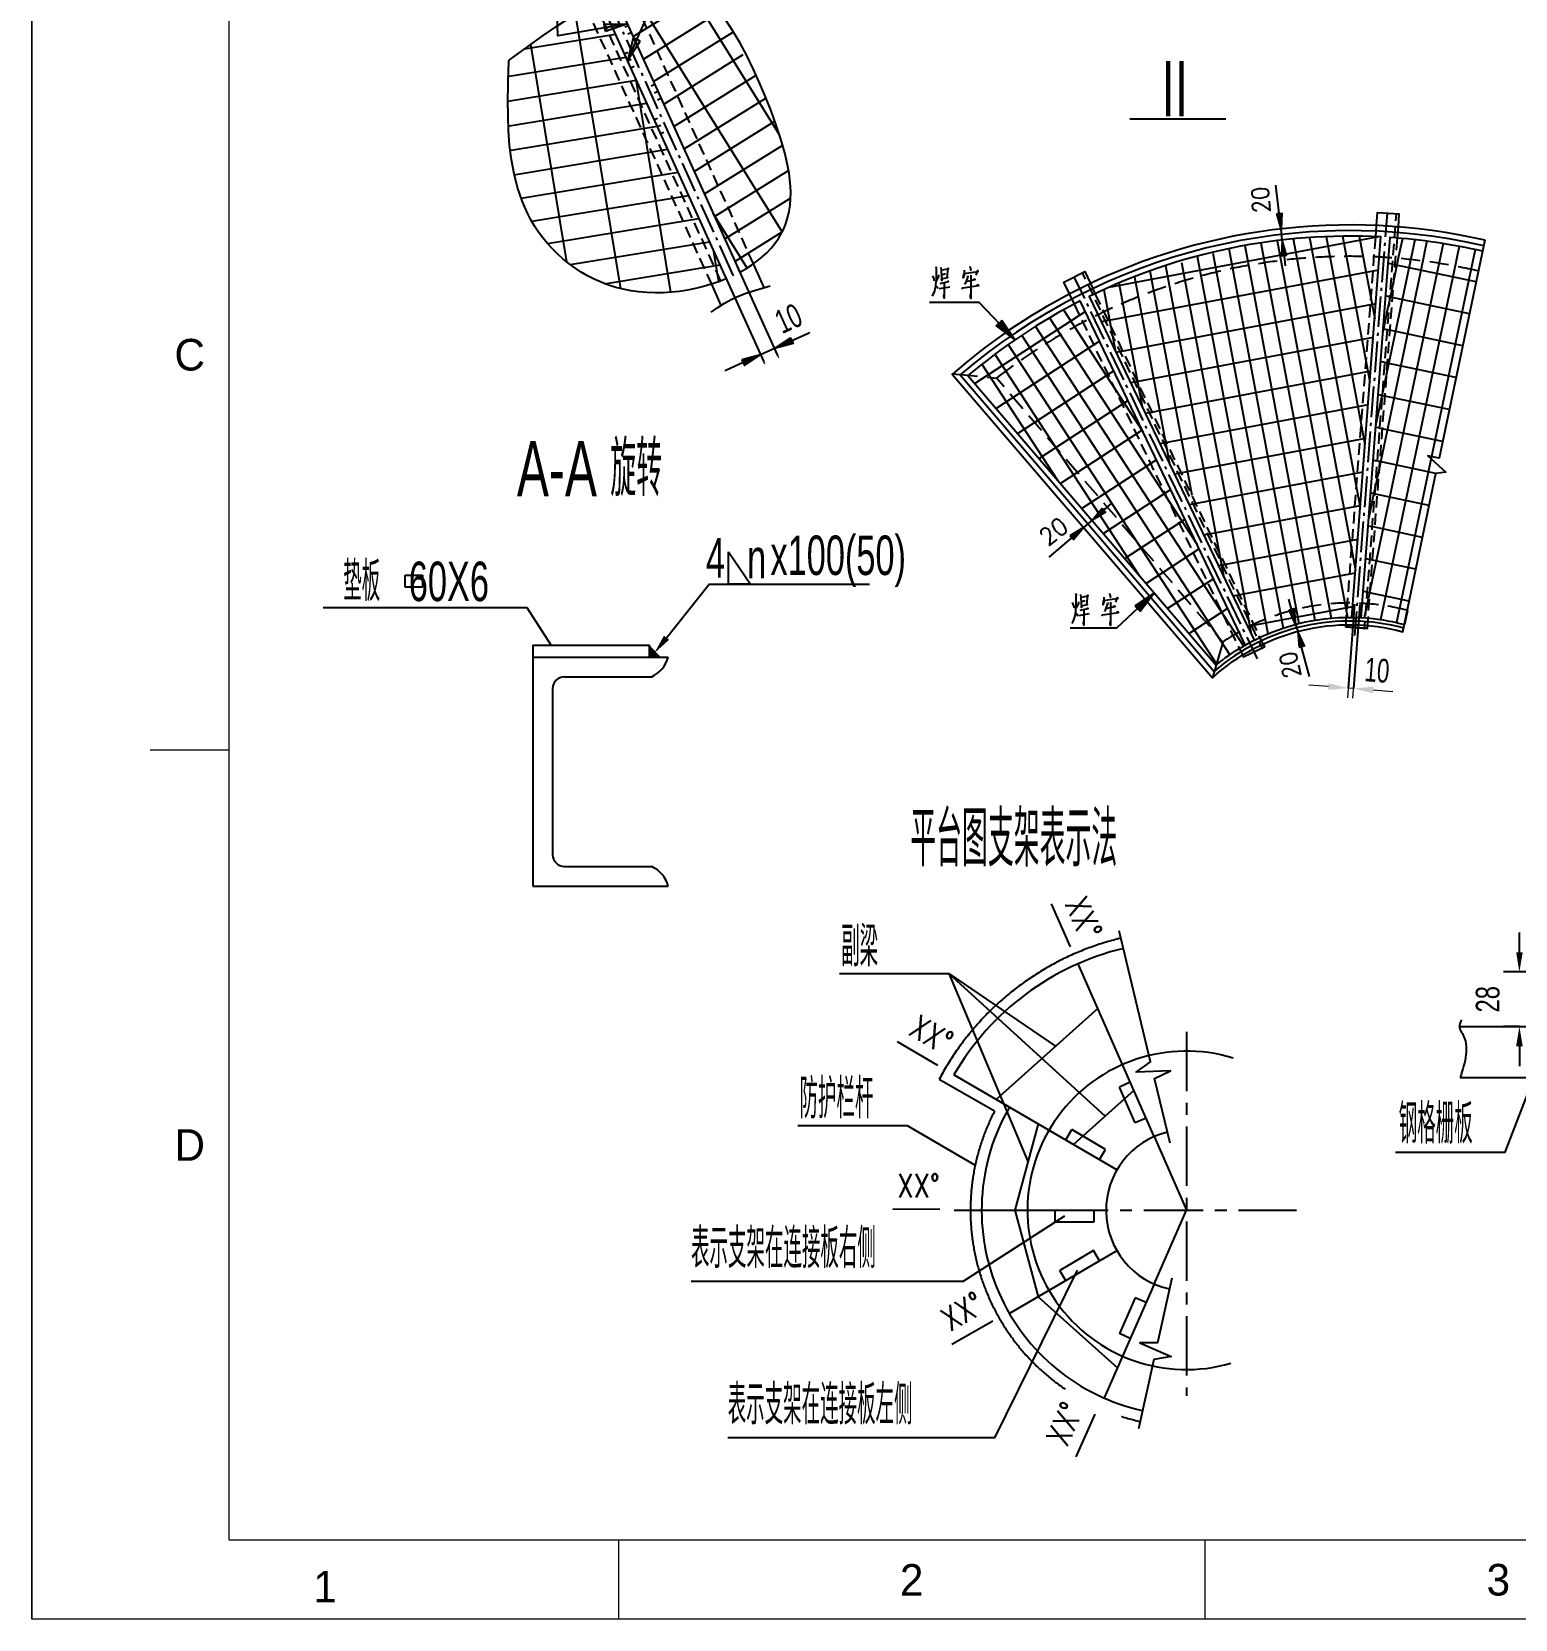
# Model space of a CAD drawing. Extents: x 148 to 221443, y -36682 to 6758.
# Drawn here: x 109177 to 112932, y -23215 to -19198 of the extents above; entities that cross this region are included whole.
import ezdxf
from ezdxf.enums import TextEntityAlignment as Align

# ---------------------------------------------------------------- set-up
doc = ezdxf.new("R2010")
doc.units = 0
doc.header["$LTSCALE"] = 10
doc.header["$MEASUREMENT"] = 0
doc.linetypes.add('CENTERX2', pattern=[4, 2.5, -0.5, 0.5, -0.5])
doc.linetypes.add('PHANTOM2', pattern=[31.75, 15.875, -3.175, 3.175, -3.175, 3.175, -3.175])
for name, color, linetype in [('2', 4, 'Continuous'), ('4', 1, 'CENTERX2'), ('5', 2, 'PHANTOM2')]:
    doc.layers.add(name, color=color, linetype=linetype)
doc.layers.add('2（细实线）', color=3, linetype='Continuous', lineweight=20)
doc.layers.add('图框层', color=7, linetype='Continuous', lineweight=15)
doc.styles.add('BIG', font='bsfb.shx', dxfattribs={"width": 0.7, "bigfont": 'bsf.shx'})
doc.styles.add('HZ', font='ROMS.SHX', dxfattribs={"width": 0.75, "bigfont": 'GBCBIG.SHX'})
doc.styles.get("Standard").update_dxf_attribs({"font": 'wison_e.shx', "width": 0.75, "bigfont": 'wison_c.shx'})
doc.styles.add('XW', font='ROMANS.shx', dxfattribs={"width": 0.85})
doc.dimstyles.new('DIM1', dxfattribs={"dimscale": 20, "dimtxt": 3, "dimasz": 2.5, "dimexe": 2, "dimexo": 0, "dimgap": 1, "dimtad": 0, "dimdec": 0, "dimzin": 0, "dimdsep": 46, "dimtxsty": 'Standard', "dimcen": 2, "dimclrd": 3, "dimclre": 3, "dimclrt": 3, "dimadec": 0, "dimazin": 0, "dimtfac": 0.666667, "dimtdec": 0, "dimtofl": 0, "dimtmove": 2, "dimatfit": 1, "dimfxl": 2, "dimtvp": 1.333333, "dimtolj": 1, "dimtzin": 0, "dimarcsym": 0})
doc.dimstyles.new('S-1', dxfattribs={"dimtxt": 3, "dimasz": 2.5, "dimexe": 1.25, "dimexo": 0, "dimgap": 1, "dimtad": 1, "dimdec": 0, "dimdsep": 46, "dimtxsty": 'BIG', "dimcen": 0, "dimclrd": 3, "dimclre": 3, "dimclrt": 3, "dimadec": 0, "dimazin": 2, "dimtfac": 1, "dimtdec": 0, "dimtmove": 2, "dimatfit": 3, "dimfxl": 1.25, "dimarcsym": 1})

# ---------------------------------------------------------------- blocks, each defined once
blk = doc.blocks.new('*D1369')
at = {"layer": '2', "color": 3, "linetype": 'Continuous', "lineweight": -2}
for p, q in [((112942.5, -21527.5), (112942.5, -21477.5)), ((113093.6, -21577.5), (112902.5, -21577.5)), ((112942.5, -21715.5), (112902.5, -21715.5)), ((112942.5, -21765.5), (112942.5, -21815.5))]:
    blk.add_line(p, q, dxfattribs=at)
at = {"layer": '2', "color": 3}
for points in [[(112934.2, -21527.5), (112950.9, -21527.5), (112942.5, -21577.5)], [(112950.9, -21765.5), (112934.2, -21765.5), (112942.5, -21715.5)]]:
    blk.add_solid(points, dxfattribs=at)
at = {"layer": 'Defpoints', "color": 0}
for p in [(113093.6, -21577.5), (112942.5, -21715.5), (112942.5, -21715.5)]:
    blk.add_point(p, dxfattribs=at)
at = {"layer": '2', "color": 3, "insert": (112862.5, -21646.5), "char_height": 60, "attachment_point": 5, "rotation": 90}
blk.add_mtext('\\A1;28', dxfattribs=at)
blk = doc.blocks.new('1.25A2')
blk.add_line((14585.48, 8973.89), (14595.48, 8973.89))
at = {"layer": '图框层', "ltscale": 10}
for p, q in [((14570.48, 8863.89), (14570.48, 9283.89)), ((14570.48, 9283.89), (14570.48, 8863.89)), ((14570.48, 9283.89), (14570.48, 8863.89)), ((14595.48, 8873.89), (14595.48, 9273.89)), ((15302.98, 8873.89), (14595.48, 8873.89)), ((14644.73, 8873.89), (14644.73, 8863.89)), ((14718.98, 8873.89), (14718.98, 8863.89)), ((15312.98, 8863.89), (14570.48, 8863.89))]:
    blk.add_line(p, q, dxfattribs=at)
at = {"style": 'HZ'}
for s, p in [('C', (14590.48, 9023.89)), ('D', (14590.48, 8923.89)), ('2', (14681.86, 8868.89)), ('3', (14756.11, 8868.89)), ('1', (14607.61, 8868.01))]:
    blk.add_text(s, height=4, dxfattribs=at).set_placement(p, align=Align.MIDDLE)
blk = doc.blocks.new('*D23')
at = {"layer": '2（细实线）', "color": 3, "lineweight": -2}
for p, q in [((21201.3, 9191.77), (21203.58, 9192.8)), ((21199.03, 9190.74), (21197.28, 9189.95)), ((21197.28, 9189.95), (21197.8, 9188.81)), ((21199.03, 9190.74), (21199.54, 9189.6)), ((21195, 9188.92), (21192.73, 9187.88))]:
    blk.add_line(p, q, dxfattribs=at)
at = {"layer": '2（细实线）', "color": 3}
for points in [[(21201.13, 9192.15), (21201.48, 9191.39), (21199.03, 9190.74)], [(21195.18, 9188.54), (21194.83, 9189.29), (21197.28, 9189.95)]]:
    blk.add_solid(points, dxfattribs=at)
at = {"layer": 'Defpoints', "color": 0}
for p in [(21197.28, 9189.95), (21197.28, 9189.95), (21199.03, 9190.74)]:
    blk.add_point(p, dxfattribs=at)
at = {"layer": '2（细实线）', "color": 3, "insert": (21200.82, 9194.53), "char_height": 3, "attachment_point": 5, "rotation": 24.3489, "style": 'BIG'}
blk.add_mtext('10', dxfattribs=at)
blk = doc.blocks.new('*D24')
at = {"layer": '2（细实线）', "color": 3, "lineweight": -2}
for p, q in [((21145.33, 8978.82), (21145.16, 8976.59)), ((21145.99, 8978.77), (21145.82, 8976.54)), ((21142.76, 8978.03), (21140.27, 8978.22)), ((21145.92, 8977.78), (21145.26, 8977.83)), ((21148.41, 8977.59), (21150.9, 8977.4))]:
    blk.add_line(p, q, dxfattribs=at)
at = {"layer": '2（细实线）', "color": 3}
for points in [[(21142.73, 8977.61), (21142.8, 8978.44), (21145.26, 8977.83)], [(21148.44, 8978.01), (21148.38, 8977.18), (21145.92, 8977.78)]]:
    blk.add_solid(points, dxfattribs=at)
at = {"layer": 'Defpoints', "color": 0}
for p in [(21145.33, 8978.82), (21145.99, 8978.77), (21145.26, 8977.83)]:
    blk.add_point(p, dxfattribs=at)
at = {"layer": '2（细实线）', "color": 3, "insert": (21148.91, 8980.07), "char_height": 3, "attachment_point": 5, "rotation": 355.6049, "style": 'BIG'}
blk.add_mtext('10', dxfattribs=at)
blk = doc.blocks.new('5555')
at = {"layer": '2（细实线）', "lineweight": -3}
for points in [[(21163.83, 9247.37), (21163.89, 9247.14), (21163.87, 9247.08), (21163.87, 9246.14), (21163.87, 9245.69), (21163.83, 9245.37), (21163.81, 9245.11), (21163.79, 9244.82), (21163.73, 9244.53), (21163.66, 9244.27), (21163.56, 9244.04), (21163.47, 9243.82), (21163.35, 9243.59)], [(21163.41, 9246.21), (21163.58, 9245.82), (21163.6, 9245.72), (21163.62, 9245.56)], [(21164.19, 9246.3), (21164.19, 9246.11), (21163.87, 9245.53)], [(21164.48, 9247.24), (21164.52, 9246.82), (21164.59, 9245.59), (21164.57, 9245.82), (21165.36, 9245.98), (21165.28, 9245.98), (21165.38, 9247.17), (21165.4, 9247.04), (21164.54, 9246.88)], [(21164.57, 9246.33), (21165.07, 9246.5)], [(21167.42, 9246.92), (21167.42, 9246.66), (21167.42, 9246.5), (21167.4, 9246.27), (21167.32, 9245.95), (21167.34, 9246.14), (21167.38, 9246.37), (21167.42, 9246.5), (21169.2, 9246.75), (21169.12, 9246.85), (21168.91, 9246.27)], [(21167.84, 9246.24), (21167.9, 9246.01), (21167.84, 9245.98), (21167.67, 9245.53), (21167.57, 9245.27), (21167.55, 9245.21), (21167.48, 9245.08)], [(21168.13, 9247.4), (21168.26, 9246.92), (21168.26, 9247.11), (21168.18, 9247.27)], [(21168.26, 9246.27), (21168.26, 9243.33), (21168.22, 9243.5), (21168.24, 9243.88)], [(21163.81, 9244.98), (21164.02, 9244.75), (21164.1, 9244.56)], [(21164.25, 9244.59), (21165.61, 9244.82)], [(21164.4, 9245.24), (21165.43, 9245.46), (21165.32, 9245.46), (21165.17, 9245.4)], [(21164.88, 9245.3), (21164.88, 9243.37), (21164.86, 9243.62), (21164.88, 9243.85)], [(21167.11, 9244.69), (21167.19, 9244.59), (21167.25, 9244.66), (21169.29, 9244.98), (21169.2, 9245.04), (21169.04, 9244.95)], [(21167.76, 9245.56), (21167.84, 9245.53), (21168.83, 9245.72), (21168.76, 9245.75), (21168.57, 9245.69)], [(21180.43, 9227.18), (21184.43, 9236.07), (21171.26, 9242.82), (21162.66, 9242.82)], [(21180.44, 9231.81), (21171.61, 9230.28), (21171.26, 9242.82)], [(21172.56, 9236.16), (21173.4, 9236.75), (21174.27, 9237.31), (21175.16, 9237.81), (21176.09, 9238.24), (21177.05, 9238.6), (21178.03, 9238.92), (21180.03, 9239.49)], [(21179.24, 9239.27), (21180.53, 9236.43), (21181.11, 9235.14)], [(21173.8, 9237.02), (21175.22, 9233.88), (21175.8, 9232.58)], [(21179.87, 9233.06), (21186.42, 9237.12)], [(21194.04, 9201.76), (21200.03, 9205.49), (21180.76, 9236.51)], [(21199.7, 9217.77), (21187.96, 9236.66)], [(21176.28, 9234.48), (21176.92, 9233.08)], [(21177.82, 9235.28), (21179.54, 9231.46)], [(21181.16, 9230.22), (21189.79, 9235.58)], [(21181.41, 9234.48), (21182.01, 9233.16)], [(21173.42, 9232.78), (21177.59, 9233.46)], [(21179.6, 9198.3), (21173.88, 9233.07)], [(21176.1, 9231.92), (21176.7, 9230.59)], [(21177.22, 9232.42), (21177.82, 9231.1)], [(21177.66, 9230.83), (21177.5, 9231.79), (21180.44, 9231.81), (21177.66, 9230.83)], [(21179.69, 9232.3), (21180.13, 9232.5)], [(21182.31, 9232.5), (21182.91, 9231.18)], [(21182.45, 9227.36), (21192.23, 9233.44)], [(21167.42, 9228.64), (21178.91, 9230.53)], [(21177, 9229.93), (21177.6, 9228.61)], [(21178.11, 9230.44), (21178.71, 9229.11)], [(21179.84, 9230.8), (21180, 9230.45)], [(21180.09, 9231.42), (21180.52, 9231.62)], [(21180.3, 9229.79), (21181.9, 9226.26)], [(21182.06, 9229.63), (21181.18, 9230.03), (21180.43, 9227.18), (21182.06, 9229.63)], [(21180.49, 9230.54), (21180.92, 9230.74)], [(21183.21, 9230.51), (21183.81, 9229.19)], [(21183.73, 9224.53), (21193.86, 9230.82)], [(21172.77, 9201.69), (21168.23, 9229.23)], [(21177.9, 9227.95), (21178.5, 9226.62)], [(21179.01, 9228.45), (21179.61, 9227.13)], [(21180.05, 9228.02), (21180.49, 9228.22)], [(21184.11, 9228.53), (21184.71, 9227.21)], [(21185.03, 9221.67), (21195.1, 9227.93)], [(21165.2, 9225.15), (21180.23, 9227.62)], [(21178.8, 9225.96), (21179.4, 9224.64)], [(21179.91, 9226.47), (21180.51, 9225.14)], [(21180.45, 9227.14), (21180.89, 9227.34)], [(21180.85, 9226.26), (21181.29, 9226.46)], [(21185, 9226.55), (21185.6, 9225.22)], [(21165.31, 9222.04), (21181.55, 9224.71)], [(21179.7, 9223.98), (21180.29, 9222.65)], [(21180.81, 9224.48), (21181.41, 9223.16)], [(21185.95, 9197.86), (21181.53, 9224.76)], [(21182.2, 9225.6), (21182.36, 9225.24)], [(21182.66, 9224.58), (21184.25, 9221.05)], [(21183.46, 9223.98), (21183.89, 9224.17)], [(21185.9, 9224.56), (21186.5, 9223.24)], [(21186.31, 9218.84), (21196.73, 9225.31)], [(21165.24, 9218.88), (21182.87, 9221.78)], [(21180.59, 9221.99), (21181.19, 9220.67)], [(21181.71, 9222.5), (21182.31, 9221.18)], [(21183.86, 9223.09), (21184.29, 9223.29)], [(21184.26, 9222.21), (21184.69, 9222.41)], [(21186.8, 9222.58), (21187.4, 9221.25)], [(21187.6, 9215.98), (21197.97, 9222.42)], [(21181.49, 9220.01), (21182.09, 9218.69)], [(21182.6, 9220.51), (21183.2, 9219.19)], [(21183.82, 9219.7), (21184.26, 9219.9)], [(21184.55, 9220.39), (21184.71, 9220.04)], [(21187.7, 9220.59), (21188.3, 9219.27)], [(21165.74, 9215.83), (21184.19, 9218.87)], [(21182.39, 9218.02), (21182.99, 9216.7)], [(21183.5, 9218.53), (21184.1, 9217.21)], [(21184.22, 9218.81), (21184.66, 9219.01)], [(21184.62, 9217.93), (21185.06, 9218.13)], [(21185.01, 9219.38), (21186.61, 9215.85)], [(21188.6, 9218.61), (21189.2, 9217.28)], [(21188.88, 9213.14), (21199.1, 9219.49)], [(21166.05, 9212.73), (21185.52, 9215.94)], [(21183.29, 9216.04), (21183.89, 9214.72)], [(21184.4, 9216.54), (21185, 9215.22)], [(21189.49, 9216.62), (21190.09, 9215.3)], [(21190.18, 9210.29), (21200.1, 9216.45)], [(21184.19, 9214.06), (21184.78, 9212.73)], [(21185.3, 9214.56), (21185.9, 9213.24)], [(21186.91, 9215.19), (21187.07, 9214.84)], [(21187.37, 9214.18), (21188.96, 9210.65)], [(21190.39, 9214.64), (21190.99, 9213.32)], [(21166.97, 9209.76), (21186.84, 9213.03)], [(21185.08, 9212.07), (21185.68, 9210.75)], [(21186.2, 9212.58), (21186.8, 9211.25)], [(21191.29, 9212.65), (21191.89, 9211.33)], [(21191.46, 9207.45), (21200.84, 9213.28)], [(21168.33, 9206.83), (21188.16, 9210.1)], [(21185.98, 9210.09), (21186.58, 9208.76)], [(21187.09, 9210.59), (21187.69, 9209.27)], [(21189.26, 9209.99), (21189.42, 9209.63)], [(21192.19, 9210.67), (21192.79, 9209.35)], [(21192.75, 9204.6), (21201.09, 9209.77)], [(21186.88, 9208.1), (21187.48, 9206.78)], [(21187.99, 9208.61), (21188.59, 9207.28)], [(21189.72, 9208.97), (21191.32, 9205.44)], [(21195.58, 9200.92), (21191.3, 9207.81)], [(21193.09, 9208.69), (21193.69, 9207.36)], [(21170.32, 9204.03), (21189.48, 9207.19)], [(21187.78, 9206.12), (21188.38, 9204.8)], [(21188.89, 9206.62), (21189.49, 9205.3)], [(21193.98, 9206.7), (21194.58, 9205.38)], [(21173.2, 9201.35), (21190.81, 9204.25)], [(21188.68, 9204.13), (21189.28, 9202.81)], [(21189.79, 9204.64), (21190.39, 9203.32)], [(21191.62, 9204.78), (21191.78, 9204.43)], [(21192.08, 9203.77), (21193.81, 9199.95)], [(21194.88, 9204.72), (21195.48, 9203.39)], [(21189.57, 9202.15), (21190.17, 9200.83)], [(21190.69, 9202.65), (21191.29, 9201.33)], [(21192.01, 9199.19), (21191.39, 9202.96)], [(21195.78, 9202.73), (21196.36, 9201.44), (21197.72, 9198.44)], [(21177.53, 9198.94), (21192.12, 9201.34)], [(21190.47, 9200.16), (21191.06, 9198.86), (21192.27, 9196.18)], [(21191.58, 9200.67), (21192.22, 9199.27)], [(21192.59, 9200.32), (21197.68, 9189.06)], [(21194.33, 9201.11), (21199.43, 9189.85)], [(21191.04, 9195.32), (21191.88, 9195.92), (21192.74, 9196.48), (21193.64, 9196.98), (21194.57, 9197.4), (21195.53, 9197.77), (21196.51, 9198.09), (21198.51, 9198.66)], [(21201.06, 9192.1), (21201.4, 9191.37), (21199.03, 9190.74), (21201.06, 9192.1)], [(21201.23, 9191.73), (21203.44, 9192.73)], [(21194.91, 9189.32), (21195.24, 9188.58), (21197.28, 9189.95), (21194.91, 9189.32)], [(21199.03, 9190.74), (21197.28, 9189.95)], [(21195.08, 9188.95), (21192.87, 9187.95)]]:
    blk.add_lwpolyline(points, dxfattribs=at)
for points in [[(21178.68, 9235.69), (21194.66, 9200.38), (21195.42, 9200.82), (21196.14, 9201.28), (21196.82, 9201.78), (21197.46, 9202.3), (21198.06, 9202.85), (21198.61, 9203.43), (21199.11, 9204.03), (21199.55, 9204.65), (21199.94, 9205.31), (21200.27, 9205.98), (21200.54, 9206.68), (21200.75, 9207.4), (21200.91, 9208.13), (21201.02, 9208.89), (21201.09, 9209.67), (21201.1, 9210.46), (21201.07, 9211.26), (21201, 9212.08), (21200.89, 9212.92), (21200.75, 9213.76), (21200.37, 9215.48), (21199.87, 9217.23), (21199.28, 9219), (21198.61, 9220.79), (21197.9, 9222.58), (21197.15, 9224.37), (21196.36, 9226.12), (21195.53, 9227.82), (21194.66, 9229.45), (21193.75, 9230.99), (21192.79, 9232.4), (21192.29, 9233.06), (21191.78, 9233.68), (21191.26, 9234.26), (21190.72, 9234.79), (21190.17, 9235.28), (21189.6, 9235.72), (21189.02, 9236.11), (21188.43, 9236.44), (21187.82, 9236.72), (21187.19, 9236.94), (21186.55, 9237.1), (21185.9, 9237.2), (21185.23, 9237.26), (21184.55, 9237.26), (21183.85, 9237.21), (21183.15, 9237.12), (21182.43, 9236.98), (21181.7, 9236.8), (21180.96, 9236.58), (21180.21, 9236.32)], [(21176.96, 9234.85), (21192.93, 9199.55), (21192, 9199.19), (21191.04, 9198.86), (21190.06, 9198.57), (21189.06, 9198.33), (21188.05, 9198.13), (21187.02, 9197.97), (21185.99, 9197.86), (21184.96, 9197.8), (21183.93, 9197.79), (21182.9, 9197.82), (21181.89, 9197.91), (21180.89, 9198.04), (21179.91, 9198.23), (21178.95, 9198.47), (21178.02, 9198.76), (21177.11, 9199.11), (21176.23, 9199.5), (21175.38, 9199.93), (21174.56, 9200.41), (21173.77, 9200.93), (21173.01, 9201.48), (21172.28, 9202.07), (21171.59, 9202.7), (21170.94, 9203.35), (21170.32, 9204.03), (21169.74, 9204.74), (21169.2, 9205.47), (21168.69, 9206.23), (21168.23, 9207), (21167.82, 9207.79), (21167.44, 9208.6), (21167.1, 9209.42), (21166.8, 9210.25), (21166.53, 9211.1), (21166.09, 9212.84), (21165.76, 9214.62), (21165.53, 9216.44), (21165.39, 9218.3), (21165.32, 9220.19), (21165.31, 9222.09), (21165.33, 9224.02), (21165.38, 9225.95), (21165.41, 9226.92), (21165.42, 9227.16), (21165.45, 9227.21), (21165.51, 9227.25), (21165.62, 9227.34), (21166.09, 9227.67), (21169.78, 9230.33), (21171.61, 9231.59), (21173.42, 9232.78), (21175.2, 9233.87)]]:
    blk.add_lwpolyline(points, close=True, dxfattribs=at)
at = {"layer": '2（细实线）', "transparency": 33554559}
for points in [[(21177.66, 9230.83), (21177.5, 9231.79), (21177.66, 9230.83), (21180.44, 9231.81)], [(21182.06, 9229.63), (21181.18, 9230.03), (21182.06, 9229.63), (21180.43, 9227.18)], [(21201.06, 9192.1), (21201.4, 9191.37), (21201.06, 9192.1), (21199.03, 9190.74)], [(21194.91, 9189.32), (21195.24, 9188.58), (21194.91, 9189.32), (21197.28, 9189.95)]]:
    blk.add_solid(points, dxfattribs=at)
at = {"layer": '2（细实线）'}
dim = blk.add_linear_dim(base=(21197.28, 9189.95), p1=(21199.03, 9190.74), p2=(21197.28, 9189.95), angle=204.3489, text='10', dimstyle='S-1', dxfattribs=at)
dim.commit()
dim.dimension.update_dxf_attribs({"geometry": '*D23', "text_midpoint": (21200.82, 9194.53), "dimtype": 129})
blk = doc.blocks.new('3434')
at = {"layer": '2（细实线）', "lineweight": -3}
for points in [[(21133.05, 9040.27), (21133.17, 9040.03), (21133.49, 9039.89), (21134.02, 9039.84), (21134.33, 9039.86), (21134.84, 9039.98), (21135.14, 9040.17), (21135.22, 9040.42), (21135.21, 9040.59), (21135.09, 9040.83), (21134.77, 9040.97), (21134.25, 9041.02), (21133.94, 9041), (21133.42, 9040.88), (21133.12, 9040.69), (21133.04, 9040.44), (21133.05, 9040.27)], [(21136.63, 9036.82), (21136.1, 9041.46)], [(21133.71, 9038.24), (21133.61, 9038.23), (21133.4, 9038.3), (21133.29, 9038.37), (21133.17, 9038.53), (21133.15, 9038.86), (21133.24, 9039.04), (21133.34, 9039.13), (21133.54, 9039.22), (21133.75, 9039.24), (21133.96, 9039.17), (21134.28, 9039.03), (21135.37, 9038.27), (21135.29, 9039.43)], [(21136.22, 9037.86), (21136.87, 9037.94), (21136.77, 9035.93), (21136.22, 9037.86)], [(21148.62, 9033.42), (21148.74, 9034.94), (21148.84, 9036.35), (21148.97, 9038.02), (21151.68, 9037.82), (21151.56, 9036.18), (21151.45, 9034.77), (21151.33, 9033.23)], [(21149.98, 9034.91), (21150.21, 9037.93)], [(21151.29, 9036.96), (21151.36, 9037.85)], [(21149.09, 9034.92), (21114.97, 9028.53)], [(21136.91, 9034.52), (21136.77, 9035.93)], [(21142.46, 9034.95), (21147.38, 9008.66)], [(21144.54, 9035), (21147.99, 9016.59)], [(21146.65, 9035), (21148.61, 9024.57)], [(21151.12, 9034.78), (21151.23, 9036.23)], [(21130.14, 9033.43), (21139.02, 8986)], [(21132.16, 9033.81), (21141.04, 8986.41)], [(21134.21, 9034.16), (21143.1, 8986.68)], [(21136.25, 9034.44), (21145.17, 8986.78)], [(21136.8, 9032.51), (21137.46, 9032.59), (21136.91, 9034.52), (21136.8, 9032.51)], [(21138.31, 9034.67), (21146.16, 8992.76)], [(21140.37, 9034.84), (21146.77, 9000.68)], [(21157.27, 9034.08), (21147.29, 8986.72)], [(21155.21, 9034.37), (21155.01, 9033.4), (21154.74, 9032.1), (21148.86, 9004.2), (21148.34, 9001.72), (21147.81, 8999.2)], [(21153.67, 9034.56), (21148.71, 9011.03)], [(21159.3, 9033.72), (21159.09, 9032.75), (21158.82, 9031.46), (21149.72, 8988.28), (21149.55, 8987.47), (21149.35, 8986.5)], [(21149.54, 9029.21), (21149.83, 9033.07)], [(21152.12, 9034.71), (21151.64, 9032.44), (21150.68, 9027.86), (21150.15, 9025.38), (21149.62, 9022.86)], [(21149.89, 9033.8), (21149.92, 9034.18)], [(21150.95, 9032.61), (21151.06, 9034.06)], [(21161.31, 9033.32), (21151.37, 8986.12)], [(21151.91, 9033.74), (21151.92, 9033.78)], [(21162.57, 9034.49), (21156.76, 9006.92), (21155.35, 9007.21), (21157.62, 9005.17), (21156.35, 9004.99)], [(21093.06, 9031.17), (21093.12, 9030.95), (21093.1, 9030.88), (21093.1, 9029.95), (21093.1, 9029.5), (21093.06, 9029.17), (21093.04, 9028.91), (21093.02, 9028.62), (21092.95, 9028.33), (21092.89, 9028.08), (21092.79, 9027.85), (21092.7, 9027.62), (21092.58, 9027.4)], [(21093.71, 9031.04), (21093.75, 9030.62), (21093.81, 9029.4), (21093.79, 9029.62), (21094.59, 9029.79), (21094.51, 9029.79), (21094.61, 9030.98), (21094.63, 9030.85), (21093.77, 9030.69)], [(21097.36, 9031.21), (21097.49, 9030.72), (21097.49, 9030.92), (21097.4, 9031.08)], [(21122.14, 9031.29), (21129.53, 8991.84)], [(21124.16, 9031.67), (21132.96, 8984.68)], [(21126.12, 9032.48), (21135.07, 8984.68)], [(21128.14, 9032.85), (21137.02, 8985.42)], [(21137.09, 9032.88), (21137.27, 9031.24)], [(21148.45, 9031.25), (21148.56, 9032.7)], [(21161.46, 9029.23), (21150.95, 9031.44), (21150.63, 9031.51), (21150.29, 9031.58)], [(21150.79, 9030.44), (21150.9, 9031.89)], [(21151.16, 9031.06), (21151.28, 9032.51)], [(21092.64, 9030.01), (21092.81, 9029.62), (21092.83, 9029.53), (21092.85, 9029.37)], [(21093.42, 9030.11), (21093.42, 9029.91), (21093.1, 9029.33)], [(21093.63, 9029.04), (21094.65, 9029.27), (21094.55, 9029.27), (21094.4, 9029.2)], [(21093.79, 9030.14), (21094.3, 9030.3)], [(21094.11, 9029.11), (21094.11, 9027.17), (21094.09, 9027.43), (21094.11, 9027.66)], [(21096.65, 9030.72), (21096.65, 9030.46), (21096.65, 9030.3), (21096.63, 9030.08), (21096.54, 9029.75), (21096.57, 9029.95), (21096.61, 9030.17), (21096.65, 9030.3), (21098.43, 9030.56), (21098.35, 9030.66), (21098.14, 9030.08)], [(21097.07, 9030.04), (21097.13, 9029.82), (21097.07, 9029.79), (21096.9, 9029.33), (21096.8, 9029.08), (21096.78, 9029.01), (21096.71, 9028.88)], [(21096.99, 9029.37), (21097.07, 9029.33), (21098.06, 9029.53), (21097.99, 9029.56), (21097.8, 9029.5)], [(21097.49, 9030.08), (21097.49, 9027.14), (21097.45, 9027.3), (21097.47, 9027.69)], [(21110.25, 9027.17), (21109.99, 9027.7), (21109.27, 9029.21), (21111.92, 9030.54), (21112.64, 9029.02), (21112.9, 9028.49)], [(21111.91, 9027.13), (21110.59, 9029.87)], [(21112.01, 9029.57), (21111.62, 9030.39)], [(21112.96, 9027.61), (21112.33, 9028.91)], [(21149.08, 9030.72), (21114.04, 9024.16)], [(21116.24, 9029.09), (21119.17, 9013.45)], [(21118.2, 9029.88), (21122.63, 9006.23)], [(21120.16, 9030.62), (21125.47, 9002.26)], [(21148.28, 9029.08), (21148.4, 9030.53)], [(21150.62, 9028.27), (21150.73, 9029.72)], [(21151, 9028.89), (21151.11, 9030.34)], [(21093.04, 9028.79), (21093.25, 9028.56), (21093.33, 9028.37)], [(21093.48, 9028.4), (21094.84, 9028.62)], [(21096.34, 9028.5), (21096.42, 9028.4), (21096.48, 9028.46), (21098.52, 9028.79), (21098.43, 9028.85), (21098.26, 9028.75)], [(21111.26, 9025.05), (21110.6, 9026.42), (21110.35, 9026.95)], [(21113.92, 9026.36), (21113.25, 9027.75), (21113, 9028.28)], [(21113.9, 9025.64), (21113.27, 9026.95)], [(21114.31, 9028.24), (21115.74, 9020.62)], [(21148.12, 9026.91), (21148.23, 9028.35)], [(21149.1, 9023.52), (21149.4, 9027.38)], [(21149.45, 9028.1), (21149.48, 9028.49)], [(21160.61, 9025.19), (21150.63, 9027.29), (21150.31, 9027.36), (21149.97, 9027.43)], [(21150.45, 9026.1), (21150.56, 9027.54)], [(21150.83, 9026.72), (21150.94, 9028.17)], [(21103.05, 9021.88), (21098.55, 9026.63), (21092.27, 9026.63)], [(21111.99, 9025.48), (21098, 9016.36)], [(21109.22, 9025.68), (21119.3, 9010.22)], [(21132.21, 8983.3), (21111.35, 9026.81)], [(21112.39, 9026.13), (21112.22, 9026.48)], [(21114.37, 9021.98), (21112.7, 9025.47)], [(21114.84, 9023.68), (21114.21, 9024.99)], [(21114.86, 9024.39), (21114.23, 9025.7)], [(21148.75, 9026.46), (21115.89, 9020.3)], [(21147.95, 9024.73), (21148.06, 9026.18)], [(21150.29, 9023.93), (21150.4, 9025.37)], [(21150.66, 9024.55), (21150.78, 9025.99)], [(21101.4, 9024.32), (21100.7, 9023.66), (21103.05, 9021.88), (21101.4, 9024.32)], [(21105.66, 9023.58), (21132.02, 8983.16)], [(21107.43, 9024.66), (21126.12, 8996)], [(21112.2, 9023.09), (21111.57, 9024.4)], [(21115.78, 9021.71), (21115.15, 9023.02)], [(21115.8, 9022.43), (21115.18, 9023.74)], [(21147.78, 9022.56), (21147.9, 9024.01)], [(21159.76, 9021.15), (21150.31, 9023.14), (21149.99, 9023.21), (21149.66, 9023.28)], [(21150.12, 9021.75), (21150.23, 9023.2)], [(21150.5, 9022.37), (21150.61, 9023.82)], [(21113.79, 9021.72), (21100.71, 9013.19)], [(21102.22, 9021.3), (21128.61, 8980.82)], [(21103.94, 9022.46), (21130.29, 8982.04)], [(21113.14, 9021.13), (21112.51, 9022.43)], [(21114.86, 9020.98), (21114.69, 9021.33)], [(21116.72, 9019.75), (21116.09, 9021.06)], [(21116.74, 9020.46), (21116.12, 9021.77)], [(21148.42, 9022.2), (21117.73, 9016.45)], [(21147.62, 9020.39), (21147.73, 9021.84)], [(21148.66, 9017.82), (21148.96, 9021.68)], [(21149.01, 9022.41), (21149.04, 9022.79)], [(21149.95, 9019.58), (21150.06, 9021.03)], [(21150.33, 9020.2), (21150.44, 9021.65)], [(21100.55, 9020.09), (21118.81, 8992.09)], [(21114.08, 9019.16), (21113.46, 9020.47)], [(21116.84, 9016.83), (21115.17, 9020.32)], [(21117.66, 9017.78), (21117.03, 9019.09)], [(21117.69, 9018.5), (21117.06, 9019.81)], [(21147.45, 9018.22), (21147.56, 9019.67)], [(21158.9, 9017.11), (21149.99, 9018.99), (21149.67, 9019.05), (21149.34, 9019.12)], [(21149.78, 9017.41), (21149.9, 9018.86)], [(21150.16, 9018.03), (21150.27, 9019.48)], [(21096.14, 9017.45), (21111.65, 8999.36), (21128.29, 8979.95)], [(21098.9, 9018.82), (21108.48, 9004.14)], [(21100.78, 9017.05), (21101.7, 9015.97)], [(21115.59, 9017.96), (21103.43, 9010.03)], [(21115.03, 9017.2), (21114.4, 9018.51)], [(21118.6, 9015.82), (21117.98, 9017.13)], [(21118.63, 9016.53), (21118, 9017.84)], [(21148.1, 9017.93), (21119.58, 9012.59)], [(21147.28, 9016.05), (21147.39, 9017.5)], [(21148.58, 9016.71), (21148.61, 9017.1)], [(21150, 9015.86), (21150.11, 9017.31)], [(21102.49, 9015.05), (21104.06, 9013.22)], [(21115.97, 9015.23), (21115.34, 9016.54)], [(21117.32, 9015.83), (21117.16, 9016.18)], [(21119.31, 9011.68), (21117.64, 9015.17)], [(21119.54, 9013.86), (21118.92, 9015.17)], [(21119.57, 9014.57), (21118.94, 9015.88)], [(21147.12, 9013.88), (21147.23, 9015.32)], [(21148.22, 9012.13), (21148.52, 9015.99)], [(21158.05, 9013.07), (21149.67, 9014.83), (21149.35, 9014.9), (21149.02, 9014.97)], [(21149.62, 9015.24), (21149.73, 9016.69)], [(21149.83, 9013.69), (21149.94, 9015.14)], [(21117.39, 9014.21), (21106.14, 9006.87)], [(21116.91, 9013.27), (21116.28, 9014.58)], [(21120.49, 9011.89), (21119.86, 9013.2)], [(21120.51, 9012.61), (21119.88, 9013.92)], [(21147.77, 9013.67), (21121.43, 9008.74)], [(21146.95, 9011.7), (21147.06, 9013.15)], [(21149.45, 9013.07), (21149.56, 9014.51)], [(21149.66, 9011.52), (21149.77, 9012.96)], [(21104.85, 9012.3), (21106.42, 9010.46)], [(21117.85, 9011.3), (21117.22, 9012.61)], [(21119.79, 9010.68), (21119.62, 9011.03)], [(21121.43, 9009.93), (21120.8, 9011.24)], [(21121.45, 9010.64), (21120.82, 9011.95)], [(21146.78, 9009.53), (21146.89, 9010.98)], [(21148.14, 9011.02), (21148.17, 9011.4)], [(21157.2, 9009.03), (21149.36, 9010.68), (21149.03, 9010.75), (21148.7, 9010.82)], [(21149.28, 9010.89), (21149.39, 9012.34)], [(21107.21, 9009.54), (21108.79, 9007.7)], [(21119.19, 9010.45), (21108.85, 9003.71)], [(21118.79, 9009.34), (21118.16, 9010.65)], [(21121.78, 9006.53), (21120.11, 9010.02)], [(21122.37, 9007.96), (21121.74, 9009.27)], [(21122.39, 9008.68), (21121.77, 9009.99)], [(21147.44, 9009.41), (21123.28, 9004.88)], [(21146.62, 9007.36), (21146.73, 9008.81)], [(21147.79, 9006.43), (21148.08, 9010.29)], [(21149.12, 9008.72), (21149.23, 9010.17)], [(21149.5, 9009.34), (21149.61, 9010.79)], [(21109.57, 9006.78), (21111.15, 9004.95)], [(21119.73, 9007.38), (21119.1, 9008.69)], [(21123.31, 9006), (21122.68, 9007.31)], [(21123.33, 9006.71), (21122.71, 9008.02)], [(21148.95, 9006.55), (21149.06, 9008)], [(21149.33, 9007.17), (21149.44, 9008.62)], [(21120.99, 9006.7), (21111.56, 9000.55)], [(21120.67, 9005.41), (21120.05, 9006.72)], [(21122.26, 9005.53), (21122.09, 9005.88)], [(21124.25, 9001.38), (21122.57, 9004.87)], [(21124.25, 9004.03), (21123.62, 9005.34)], [(21124.28, 9004.75), (21123.65, 9006.06)], [(21147.11, 9005.15), (21125.12, 9001.03)], [(21146.45, 9005.19), (21146.56, 9006.64)], [(21147.7, 9005.32), (21147.73, 9005.71)], [(21148.78, 9004.38), (21148.89, 9005.83)], [(21149.16, 9005), (21149.27, 9006.45)], [(21111.94, 9004.03), (21113.51, 9002.19)], [(21122.79, 9002.94), (21114.27, 8997.38)], [(21121.61, 9003.45), (21120.99, 9004.76)], [(21122.56, 9001.48), (21121.93, 9002.79)], [(21125.19, 9002.07), (21124.57, 9003.38)], [(21125.22, 9002.79), (21124.59, 9004.09)], [(21146.28, 9003.02), (21146.39, 9004.46)], [(21147.35, 9000.74), (21147.65, 9004.6)], [(21148.62, 9002.21), (21148.73, 9003.66)], [(21148.99, 9002.83), (21149.11, 9004.28)], [(21114.08, 9000.14), (21115.33, 9001.22)], [(21114.3, 9001.27), (21115.88, 8999.44)], [(21123.5, 8999.52), (21122.87, 9000.83)], [(21126.13, 9000.11), (21125.51, 9001.42)], [(21126.16, 9000.82), (21125.53, 9002.13)], [(21146.79, 9000.88), (21126.97, 8997.17)], [(21146.11, 9000.85), (21146.23, 9002.29)], [(21155.51, 9000.94), (21148.72, 9002.38), (21148.39, 9002.44), (21148.06, 9002.51)], [(21148.45, 9000.04), (21148.56, 9001.48)], [(21148.83, 9000.66), (21148.94, 9002.1)], [(21107.93, 8999.01), (21107.78, 8998.76), (21107.84, 8998.41), (21108.09, 8997.95), (21108.28, 8997.7), (21108.67, 8997.35), (21109, 8997.21), (21109.27, 8997.29), (21109.41, 8997.4), (21109.56, 8997.65), (21109.5, 8998), (21109.25, 8998.46), (21109.06, 8998.71), (21108.67, 8999.06), (21108.34, 8999.2), (21108.07, 8999.12), (21107.93, 8999.01)], [(21112.83, 8999.07), (21111.76, 8998.15)], [(21114.12, 9000.61), (21114.55, 9000.11), (21112.83, 8999.07), (21114.12, 9000.61)], [(21124.59, 8999.18), (21116.98, 8994.22)], [(21124.44, 8997.55), (21123.81, 8998.86)], [(21124.73, 9000.38), (21124.56, 9000.73)], [(21126.72, 8996.23), (21125.04, 8999.72)], [(21127.08, 8998.14), (21126.45, 8999.45)], [(21127.1, 8998.86), (21126.47, 9000.17)], [(21145.95, 8998.67), (21146.06, 9000.12)], [(21146.91, 8995.04), (21147.21, 8998.9)], [(21147.26, 8999.63), (21147.29, 9000.01)], [(21148.28, 8997.86), (21148.39, 8999.31)], [(21148.66, 8998.49), (21148.77, 8999.93)], [(21106.52, 8997.24), (21106.45, 8997.32), (21106.39, 8997.53), (21106.4, 8997.67), (21106.47, 8997.86), (21106.75, 8998.08), (21106.95, 8998.11), (21107.09, 8998.08), (21107.28, 8997.97), (21107.41, 8997.81), (21107.47, 8997.59), (21107.52, 8997.24), (21107.47, 8995.88), (21108.44, 8996.64)], [(21111.07, 8997.56), (21107.36, 8994.38)], [(21110.04, 8997.11), (21110.47, 8996.61), (21111.76, 8998.15), (21110.04, 8997.11)], [(21116.66, 8998.52), (21118.24, 8996.68)], [(21125.38, 8995.59), (21124.75, 8996.9)], [(21128.02, 8996.18), (21127.39, 8997.49)], [(21128.04, 8996.89), (21127.41, 8998.2)], [(21145.78, 8996.5), (21145.89, 8997.95)], [(21154.67, 8996.9), (21148.4, 8998.22), (21148.07, 8998.29), (21147.74, 8998.36)], [(21148.12, 8995.69), (21148.23, 8997.14)], [(21148.49, 8996.31), (21148.61, 8997.76)], [(21119.03, 8995.76), (21120.6, 8993.92)], [(21126.39, 8995.43), (21119.69, 8991.06)], [(21126.32, 8993.63), (21125.69, 8994.94)], [(21127.2, 8995.23), (21127.03, 8995.57)], [(21128.96, 8994.21), (21128.33, 8995.52)], [(21128.98, 8994.93), (21128.35, 8996.24)], [(21146.46, 8996.62), (21128.82, 8993.32)], [(21145.61, 8994.33), (21145.73, 8995.78)], [(21147.95, 8993.52), (21148.06, 8994.97)], [(21148.33, 8994.14), (21148.44, 8995.59)], [(21121.39, 8993), (21122.96, 8991.17)], [(21127.26, 8991.66), (21126.64, 8992.97)], [(21129.19, 8991.08), (21127.51, 8994.57)], [(21129.9, 8992.25), (21129.27, 8993.56)], [(21129.92, 8992.96), (21129.3, 8994.27)], [(21145.45, 8992.16), (21145.56, 8993.61)], [(21146.47, 8989.35), (21146.77, 8993.21)], [(21146.83, 8993.93), (21146.86, 8994.32)], [(21153.83, 8992.86), (21148.08, 8994.07), (21147.75, 8994.14), (21147.42, 8994.21)], [(21147.78, 8991.35), (21147.89, 8992.8)], [(21148.16, 8991.97), (21148.27, 8993.42)], [(21128.19, 8991.67), (21122.4, 8987.9)], [(21128.2, 8989.7), (21127.58, 8991.01)], [(21130.84, 8990.29), (21130.21, 8991.59)], [(21130.87, 8991), (21130.24, 8992.31)], [(21146.13, 8992.36), (21130.67, 8989.46)], [(21145.28, 8989.99), (21145.39, 8991.43)], [(21147.99, 8989.8), (21148.1, 8991.25)], [(21120.69, 8989.9), (21115.94, 8985.4), (21110.06, 8985.4)], [(21110.74, 8989.8), (21110.81, 8989.57), (21110.78, 8989.51), (21110.78, 8988.57), (21110.78, 8988.12), (21110.74, 8987.8), (21110.72, 8987.54), (21110.7, 8987.25), (21110.64, 8986.96), (21110.57, 8986.7), (21110.47, 8986.47), (21110.39, 8986.25), (21110.26, 8986.02)], [(21111.1, 8988.73), (21111.1, 8988.54), (21110.78, 8987.96)], [(21111.39, 8989.67), (21111.43, 8989.25), (21111.5, 8988.02), (21111.48, 8988.25), (21112.27, 8988.41), (21112.19, 8988.41), (21112.29, 8989.6), (21112.32, 8989.48), (21111.46, 8989.31)], [(21111.48, 8988.77), (21111.98, 8988.93)], [(21114.33, 8989.35), (21114.33, 8989.09), (21114.33, 8988.93), (21114.31, 8988.7), (21114.23, 8988.38), (21114.25, 8988.57), (21114.29, 8988.8), (21114.33, 8988.93), (21116.12, 8989.19), (21116.03, 8989.28), (21115.82, 8988.7)], [(21115.05, 8989.83), (21115.17, 8989.35), (21115.17, 8989.54), (21115.09, 8989.7)], [(21115.17, 8988.7), (21115.17, 8985.76), (21115.13, 8985.93), (21115.15, 8986.31)], [(21118.25, 8988.25), (21118.91, 8987.55), (21120.69, 8989.9), (21118.25, 8988.25)], [(21123.75, 8990.25), (21125.33, 8988.41)], [(21129.15, 8987.73), (21128.52, 8989.04)], [(21129.67, 8990.07), (21129.5, 8990.42)], [(21131.65, 8985.93), (21129.98, 8989.42)], [(21131.78, 8988.32), (21131.16, 8989.63)], [(21131.81, 8989.04), (21131.18, 8990.35)], [(21138.18, 8987.48), (21137.76, 8989.08)], [(21145.11, 8987.82), (21145.22, 8989.26)], [(21152.99, 8988.81), (21147.76, 8989.92), (21147.43, 8989.99), (21147.1, 8990.06)], [(21147.61, 8989.18), (21147.73, 8990.63)], [(21147.83, 8987.63), (21147.94, 8989.07)], [(21110.32, 8988.64), (21110.49, 8988.25), (21110.51, 8988.15), (21110.53, 8987.99)], [(21110.72, 8987.41), (21110.93, 8987.18), (21111.02, 8986.99)], [(21111.16, 8987.02), (21112.53, 8987.25)], [(21111.31, 8987.67), (21112.34, 8987.89), (21112.23, 8987.89), (21112.09, 8987.83)], [(21111.79, 8987.73), (21111.79, 8985.8), (21111.77, 8986.06), (21111.79, 8986.28)], [(21114.02, 8987.12), (21114.1, 8987.02), (21114.16, 8987.09), (21116.2, 8987.41), (21116.12, 8987.48), (21115.95, 8987.38)], [(21114.75, 8988.67), (21114.82, 8988.44), (21114.75, 8988.41), (21114.58, 8987.96), (21114.48, 8987.7), (21114.46, 8987.64), (21114.4, 8987.51)], [(21114.67, 8987.99), (21114.75, 8987.96), (21115.74, 8988.15), (21115.68, 8988.19), (21115.49, 8988.12)], [(21129.99, 8987.92), (21125.11, 8984.74)], [(21126.11, 8987.49), (21127.69, 8985.65)], [(21130.09, 8985.77), (21129.46, 8987.08)], [(21132.72, 8986.36), (21132.1, 8987.67)], [(21132.75, 8987.07), (21132.12, 8988.38)], [(21145.8, 8988.1), (21132.52, 8985.61)], [(21137.78, 8987.72), (21138.41, 8987.89), (21138.6, 8985.89), (21137.78, 8987.72)], [(21147.77, 8986.9), (21147.65, 8985.36), (21144.94, 8985.57), (21145.06, 8987.09)], [(21146.07, 8988.44), (21145.26, 8977.83)], [(21146.73, 8988.39), (21145.92, 8977.78)], [(21146.1, 8984.49), (21146.33, 8987.52)], [(21146.39, 8988.24), (21146.42, 8988.63)], [(21147.45, 8987.01), (21147.56, 8988.45)], [(21147.66, 8988.51), (21147.65, 8988.43)], [(21152.76, 8987.65), (21152.59, 8986.84), (21152.38, 8985.87)], [(21128.48, 8984.74), (21129.4, 8983.66)], [(21131.03, 8983.81), (21130.4, 8985.11)], [(21132.13, 8984.92), (21131.97, 8985.27)], [(21133.67, 8984.39), (21133.04, 8985.7)], [(21133.69, 8985.11), (21133.06, 8986.42)], [(21138.6, 8985.89), (21138.88, 8985)], [(21139.07, 8983), (21139.71, 8983.17), (21138.88, 8985), (21139.07, 8983)], [(21144.96, 8985.85), (21144.94, 8985.57), (21147.65, 8985.36), (21147.69, 8985.76)], [(21147.32, 8985.39), (21147.39, 8986.28)], [(21129.4, 8983.66), (21128.53, 8980.75), (21128.06, 8979.13)], [(21131.34, 8983.15), (21132, 8981.78), (21134.67, 8983.06), (21134, 8984.45)], [(21133.76, 8981.53), (21132.45, 8984.27)], [(21134.37, 8982.92), (21133.98, 8983.74)], [(21134.5, 8983.42), (21134.67, 8983.06)], [(21140.35, 8979.28), (21139.19, 8983.65)], [(21131.89, 8982.01), (21132, 8981.78)], [(21136.67, 8981.26), (21136.82, 8981.03), (21137.16, 8980.93), (21137.69, 8980.96), (21137.99, 8981.02), (21138.48, 8981.2), (21138.75, 8981.43), (21138.8, 8981.69), (21138.77, 8981.86), (21138.62, 8982.08), (21138.28, 8982.18), (21137.76, 8982.16), (21137.45, 8982.09), (21136.96, 8981.91), (21136.69, 8981.68), (21136.64, 8981.42), (21136.67, 8981.26)], [(21137.59, 8979.33), (21137.49, 8979.31), (21137.27, 8979.35), (21137.15, 8979.41), (21137.02, 8979.55), (21136.95, 8979.87), (21137.02, 8980.06), (21137.11, 8980.16), (21137.29, 8980.28), (21137.5, 8980.32), (21137.72, 8980.28), (21138.05, 8980.18), (21139.24, 8979.58), (21139, 8980.72)]]:
    blk.add_lwpolyline(points, dxfattribs=at)
for points in [[(21145.7, 8986.79), (21149.4, 9034.91, 0.127541), (21112.49, 9027.38), (21133.35, 8983.88)], [(21162.27, 9033.1, 0.03957), (21150.54, 9034.84), (21146.85, 8986.74)], [(21111.35, 9026.81, 0.057053), (21097.13, 9017.37), (21095.15, 9017.54), (21128.06, 8979.13, -0.255574), (21152.19, 8984.96), (21156.35, 9004.99), (21149.04, 9006.53), (21148.71, 9006.6), (21148.38, 9006.67)], [(21098.35, 9017.26), (21097.13, 9017.37), (21128.53, 8980.75, -0.075891), (21135.5, 8984.86, -0.131645), (21149.27, 8986.51, -0.029704), (21152.38, 8985.87)], [(21099.56, 9017.16), (21100.78, 9017.05, -0.00907), (21102.88, 9018.63)], [(21152.29, 8985.42, 0.121489), (21139.68, 8985.67, 0.122859), (21128.29, 8979.95)]]:
    blk.add_lwpolyline(points, format="xyb", dxfattribs=at)
for centre, radius, start, end in [((21145.46, 8959.98), 75.74, 77.0567, 130.6352), ((21145.46, 8959.99), 76.44, 77.0605, 117.6293), ((21145.45, 8960.04), 72.42, 100.146, 102.0609), ((21145.46, 8959.96), 72.49, 97.2774, 99.1903), ((21145.47, 8959.9), 72.56, 94.4072, 96.3184), ((21145.46, 8959.98), 72.47, 91.537, 93.4504), ((21145.46, 8959.96), 72.5, 88.6672, 90.58), ((21145.46, 8960.03), 72.43, 85.796, 87.7106), ((21145.45, 8959.88), 72.58, 82.9285, 84.8391), ((21145.45, 8959.95), 72.51, 80.0569, 81.9695), ((21145.45, 8959.95), 72.51, 77.0171, 79.0995), ((21145.47, 8959.95), 72.51, 105.8871, 107.7996), ((21145.44, 8960.05), 72.41, 103.016, 104.9312), ((21145.46, 8959.99), 76.44, 117.6358, 131.1573), ((21145.48, 8959.94), 72.52, 111.6281, 113.5403), ((21145.45, 8960.01), 72.44, 108.757, 110.6712), ((21145.46, 8959.98), 72.48, 114.4971, 116.4104), ((21145.46, 8959.97), 72.49, 117.3666, 119.2797), ((21145.45, 8959.99), 72.46, 120.2366, 122.1503), ((21145.48, 8959.95), 72.52, 123.1076, 125.0198), ((21145.46, 8959.98), 28.62, 104.5414, 109.3869), ((21145.46, 8960), 28.6, 97.2686, 102.1173), ((21145.46, 8959.99), 28.61, 90.0003, 94.8472), ((21145.46, 8959.98), 28.61, 82.7305, 87.5773), ((21145.46, 8959.97), 28.63, 75.2379, 80.3055), ((21145.46, 8959.98), 28.62, 119.0813, 124.1501), ((21145.45, 8960), 28.6, 111.8086, 116.6573)]:
    blk.add_arc(centre, radius, start, end, dxfattribs=at)
at = {"layer": '2（细实线）', "transparency": 33554559}
for points in [[(21136.22, 9037.86), (21136.87, 9037.94), (21136.22, 9037.86), (21136.77, 9035.93)], [(21136.8, 9032.51), (21137.46, 9032.59), (21136.8, 9032.51), (21136.91, 9034.52)], [(21101.4, 9024.32), (21100.7, 9023.66), (21101.4, 9024.32), (21103.05, 9021.88)], [(21114.12, 9000.61), (21114.55, 9000.11), (21114.12, 9000.61), (21112.83, 8999.07)], [(21110.04, 8997.11), (21110.47, 8996.61), (21110.04, 8997.11), (21111.76, 8998.15)], [(21118.25, 8988.25), (21118.91, 8987.55), (21118.25, 8988.25), (21120.69, 8989.9)], [(21137.78, 8987.72), (21138.41, 8987.89), (21137.78, 8987.72), (21138.6, 8985.89)], [(21139.07, 8983), (21139.71, 8983.17), (21139.07, 8983), (21138.88, 8985)]]:
    blk.add_solid(points, dxfattribs=at)
at = {"layer": '2（细实线）'}
dim = blk.add_linear_dim(base=(21145.26, 8977.83), p1=(21145.99, 8978.77), p2=(21145.33, 8978.82), angle=175.6049, text='10', dimstyle='S-1', dxfattribs=at)
dim.commit()
dim.dimension.update_dxf_attribs({"geometry": '*D24', "text_midpoint": (21148.91, 8980.07), "dimtype": 129})

msp = doc.modelspace()

# ---------------------------------------------------------------- linework, layer by layer
at = {"color": 7}
for p, q in [((110445.0055, -20750.5371), (110445.0055, -21360.2846)), ((110445.0055, -20750.5371), (110740.6711, -20750.5371)), ((110740.6711, -20780.5371), (110740.6711, -20750.5371)), ((110445.0055, -20780.5371), (110787.6222, -20780.5371)), ((110525.0055, -20830.5371), (110746.0344, -20830.5371)), ((110495.0055, -20860.5371), (110495.0055, -21280.2846)), ((110525.0055, -21310.2846), (110746.0344, -21310.2846)), ((110445.0055, -21360.2846), (110787.6222, -21360.2846))]:
    msp.add_line(p, q, dxfattribs=at)
for p, q in [((112017.8818, -21994.1607), (111825.56, -21556.5376)), ((111875.4439, -21670.0472), (111617.865, -21899.9883)), ((112790.4466, -21715.5406), (113093.6254, -21715.5406)), ((111923.8038, -22078.1442), (111510.7205, -21837.5953)), ((112792.873, -21844.1529), (114045.2113, -21844.1529)), ((111966.6669, -21877.6226), (111813.8006, -22014.0866)), ((111957.4625, -21856.6782), (111929.7872, -21868.8407)), ((111969.6579, -21959.5655), (111929.7872, -21868.8407)), ((111723.9805, -21961.782), (111664.8968, -22180.6546)), ((111997.3333, -21947.4031), (111969.6579, -21959.5655)), ((111794.0307, -22002.574), (111809.2431, -21976.4506)), ((111894.8805, -22026.3194), (111809.2431, -21976.4506)), ((112017.8818, -21994.1607), (112099.8401, -22180.6546)), ((111879.6681, -22052.4429), (111894.8805, -22026.3194)), ((111581.0674, -22180.6546), (111896.1316, -22180.6546)), ((111664.8968, -22180.6546), (111723.9805, -22399.5272)), ((111766.2634, -22180.5471), (111766.2306, -22210.777)), ((111865.3298, -22210.8845), (111766.2306, -22210.777)), ((111865.3626, -22180.6546), (111865.3298, -22210.8845)), ((112017.8818, -22367.1485), (112099.8401, -22180.6546)), ((111923.8038, -22283.165), (111651.5387, -22441.7119)), ((111864.4558, -22282.7428), (111778.8184, -22332.6117)), ((111879.6681, -22308.8663), (111864.4558, -22282.7428)), ((111794.0307, -22358.7351), (111778.8184, -22332.6117)), ((112017.8818, -22367.1485), (111891.1216, -22655.5879)), ((111723.9805, -22399.5272), (111924.8488, -22578.8426)), ((111969.6579, -22401.7437), (111929.7872, -22492.4685)), ((111997.3333, -22413.9061), (111969.6579, -22401.7437)), ((111957.4625, -22504.6309), (111929.7872, -22492.4685))]:
    msp.add_line(p, q)
at = {"color": 6}
for points in [[(112058.0573, -22010.4687), (112018.902, -21846.992), (112058.8798, -21827.7276), (111972.4176, -21830.9962), (112008.806, -21804.8402), (111929.361, -21473.1507)], [(112062.7896, -22351.933), (112026.3187, -22516.0294), (111981.9419, -22515.8191), (112061.0865, -22550.7838), (112016.9148, -22558.341), (111977.8689, -22734.0236)]]:
    msp.add_lwpolyline(points, dxfattribs=at)
at = {"color": 7}
for centre, radius, start, end in [((110711.48, -20759.5009), 78.9947, 295.9398448, 344.5558076), ((110525.0055, -20860.5371), 30, 90, 180), ((110525.0055, -21280.2846), 30, 180, 270), ((110711.48, -21381.3208), 78.9947, 15.4441924, 64.0601552)]:
    msp.add_arc(centre, radius, start, end, dxfattribs=at)
for radius, start, end in [(681.7269, 103.5529273, 149.7866702), (518.7727, 149.7866702, 257.5791263), (203.7085, 103.7486469, 257.7486469)]:
    msp.add_arc((112099.8401, -22180.6546), radius, start, end)
at = {"color": 3}
msp.add_arc((112099.8401, -22180.6546), 402.8901, 72.9435181, 286.1149443, dxfattribs=at)
at = {"color": 6}
msp.add_spline([(112795.7044, -21698.3384), (112790.7818, -21718.0157), (112798.1658, -21733.3886), (112792.6278, -21844.8224)], degree=3, dxfattribs=at)
at = {"color": 7, "linetype": 'Continuous'}
msp.add_solid([(110740.6711, -20750.5371), (110740.6711, -20780.5371), (110769.2057, -20780.8884)], dxfattribs=at)
at = {"layer": '2', "color": 3, "linetype": 'Continuous'}
for p, q in [((112199.1316, -19419.8099), (111956.4117, -19419.8099)), ((110122.2037, -20573.3935), (110166.1173, -20573.3935)), ((110122.2037, -20603.3891), (110122.2037, -20573.3935)), ((110166.1173, -20603.3891), (110122.2037, -20603.3891)), ((110166.1173, -20573.3935), (110166.1173, -20603.3891)), ((110430.3051, -20655.8825), (109914.2119, -20655.8825)), ((110491.7449, -20750.5371), (110430.3051, -20655.8825))]:
    msp.add_line(p, q, dxfattribs=at)
at = {"layer": '2', "color": 7, "linetype": 'Continuous'}
for p, q in [((110940.2543, -20596.0974), (110940.2543, -20513.9083)), ((110940.2543, -20513.9083), (110995.7285, -20596.0974)), ((110995.7285, -20596.0974), (110940.2543, -20596.0974))]:
    msp.add_line(p, q, dxfattribs=at)
at = {"layer": '2'}
for p, q in [((111806.2229, -21514.0736), (111758.3373, -21405.434)), ((111470.4025, -21814.1171), (111367.8055, -21754.3722)), ((111475.0535, -22178.3283), (111356.3294, -22177.8863)), ((111533.6598, -22360.7008), (111791.428, -22194.2113)), ((111614.8404, -22756.3928), (111824.2516, -22331.6922)), ((111533.6598, -22360.7008), (110845.7118, -22360.7008)), ((111609.1154, -22461.5437), (111506.0763, -22520.5229)), ((111867.938, -22696.3393), (111819.2447, -22804.6194)), ((111614.8404, -22756.3928), (110938.597, -22756.3928))]:
    msp.add_line(p, q, dxfattribs=at)
at = {"layer": '2', "linetype": 'Continuous'}
for p, q in [((111220.9889, -21581.0363), (111498.0782, -21581.0363)), ((111498.0782, -21581.0363), (111768.3719, -21765.6305)), ((111498.0782, -21581.0363), (111893.9172, -21942.5664)), ((111498.0782, -21581.0363), (111698.2561, -22057.0768)), ((111115.5111, -21966.0327), (111392.6004, -21966.0327)), ((111392.6004, -21966.0327), (111564.9554, -22066.1069))]:
    msp.add_line(p, q, dxfattribs=at)
at = {"layer": '2', "color": 3, "linetype": 'Continuous'}
msp.add_lwpolyline([(110783.4964, -20731.7613), (110891.6138, -20596.0974), (111297.5624, -20596.0974)], dxfattribs=at)
at = {"layer": '2'}
msp.add_lwpolyline([(112629.0347, -22033.7312), (112906.2583, -22033.7312), (113015.1363, -21751.7725)], dxfattribs=at)
at = {"layer": '2', "linetype": 'Continuous'}
msp.add_solid([(110790.0133, -20736.955), (110752.3344, -20770.8629), (110776.9795, -20726.5677)], dxfattribs=at)
at = {"layer": '4', "ltscale": 6}
for p, q in [((112099.8401, -21728.8394), (112099.8401, -22649.8114)), ((111511.6122, -22180.6546), (112378.1193, -22180.6546))]:
    msp.add_line(p, q, dxfattribs=at)
at = {"layer": '5', "ltscale": 5}
msp.add_line((111613.5586, -21930.1488), (111473.586, -21849.3356), dxfattribs=at)
for radius, start, end in [(708.4959, 103.549776, 152.1189716), (547.0126, 152.7449366, 257.5734679)]:
    msp.add_arc((112099.8401, -22180.6546), radius, start, end, dxfattribs=at)

# ---------------------------------------------------------------- block references
at = {"layer": '2（细实线）', "xscale": 20, "yscale": 20, "zscale": 20}
for name, p in [('1.25A2', (-182233.0803, -200493.2064)), ('5555', (-312924.1776, -203814.4852)), ('3434', (-310396.0148, -200415.7051))]:
    msp.add_blockref(name, p, dxfattribs=at)

# ---------------------------------------------------------------- texts
at = {"layer": '2', "linetype": 'Continuous', "style": 'HZ', "width": 0.65}
for s, height, p in [('II', 140, (112036.5929, -19412.4224)), ('A-A 旋转', 140, (110404.6606, -20373.9966)), ('4', 100, (110883.2317, -20579.4336)), ('x100(50)', 100, (111046.6291, -20572.9816)), ('n', 100, (110987.4609, -20581.1835)), ('钢格栅板', 100, (112637.0659, -22011.547))]:
    msp.add_text(s, height=height, dxfattribs=at).set_placement(p)
at = {"layer": '2', "color": 3, "linetype": 'Continuous', "style": 'HZ', "width": 0.65}
for s, height, p in [('垫板   60X6', 100, (109965.0538, -20639.0807)), ('平台图支架表示法', 140, (111400.4078, -21310.5369)), ('副梁', 100, (111225.5446, -21562.9796)), ('防护栏杆', 100, (111120.0668, -21947.976)), ('表示支架在连接板右侧', 100, (110845.4377, -22326.8277)), ('表示支架在连接板左侧', 100, (110938.3229, -22722.5197))]:
    msp.add_text(s, height=height, dxfattribs=at).set_placement(p)
at = {"layer": '2', "linetype": 'Continuous', "style": 'XW', "width": 0.8}
for rotation, p in [(293.7866702, (111790.1508, -21403.8014)), (329.7866702, (111392.5836, -21734.3519)), (359.7866702, (111367.7777, -22148.159)), (29.7866702, (111501.1272, -22489.0542))]:
    msp.add_text('XX%%d', height=60, rotation=rotation, dxfattribs=at).set_placement(p)
at = {"layer": '2', "color": 3, "linetype": 'Continuous', "style": 'XW', "width": 0.8}
msp.add_text('XX%%d', height=60, rotation=65.7866702, dxfattribs=at).set_placement((111796.744, -22782.0697))

# ---------------------------------------------------------------- dimensions: what is measured, and where the dimension line sits
at = {"layer": '2', "linetype": 'Continuous'}
dim = msp.add_linear_dim(base=(112942.5494, -21715.5406), p1=(113093.6254, -21577.4862), p2=(112942.5494, -21715.5406), angle=90, text='28', dimstyle='DIM1', override={"dimtxt": 3}, dxfattribs=at)
dim.commit()
dim.dimension.update_dxf_attribs({"geometry": '*D1369', "text_midpoint": (112862.5494, -21646.5134)})

doc.saveas('drawing.dxf')
